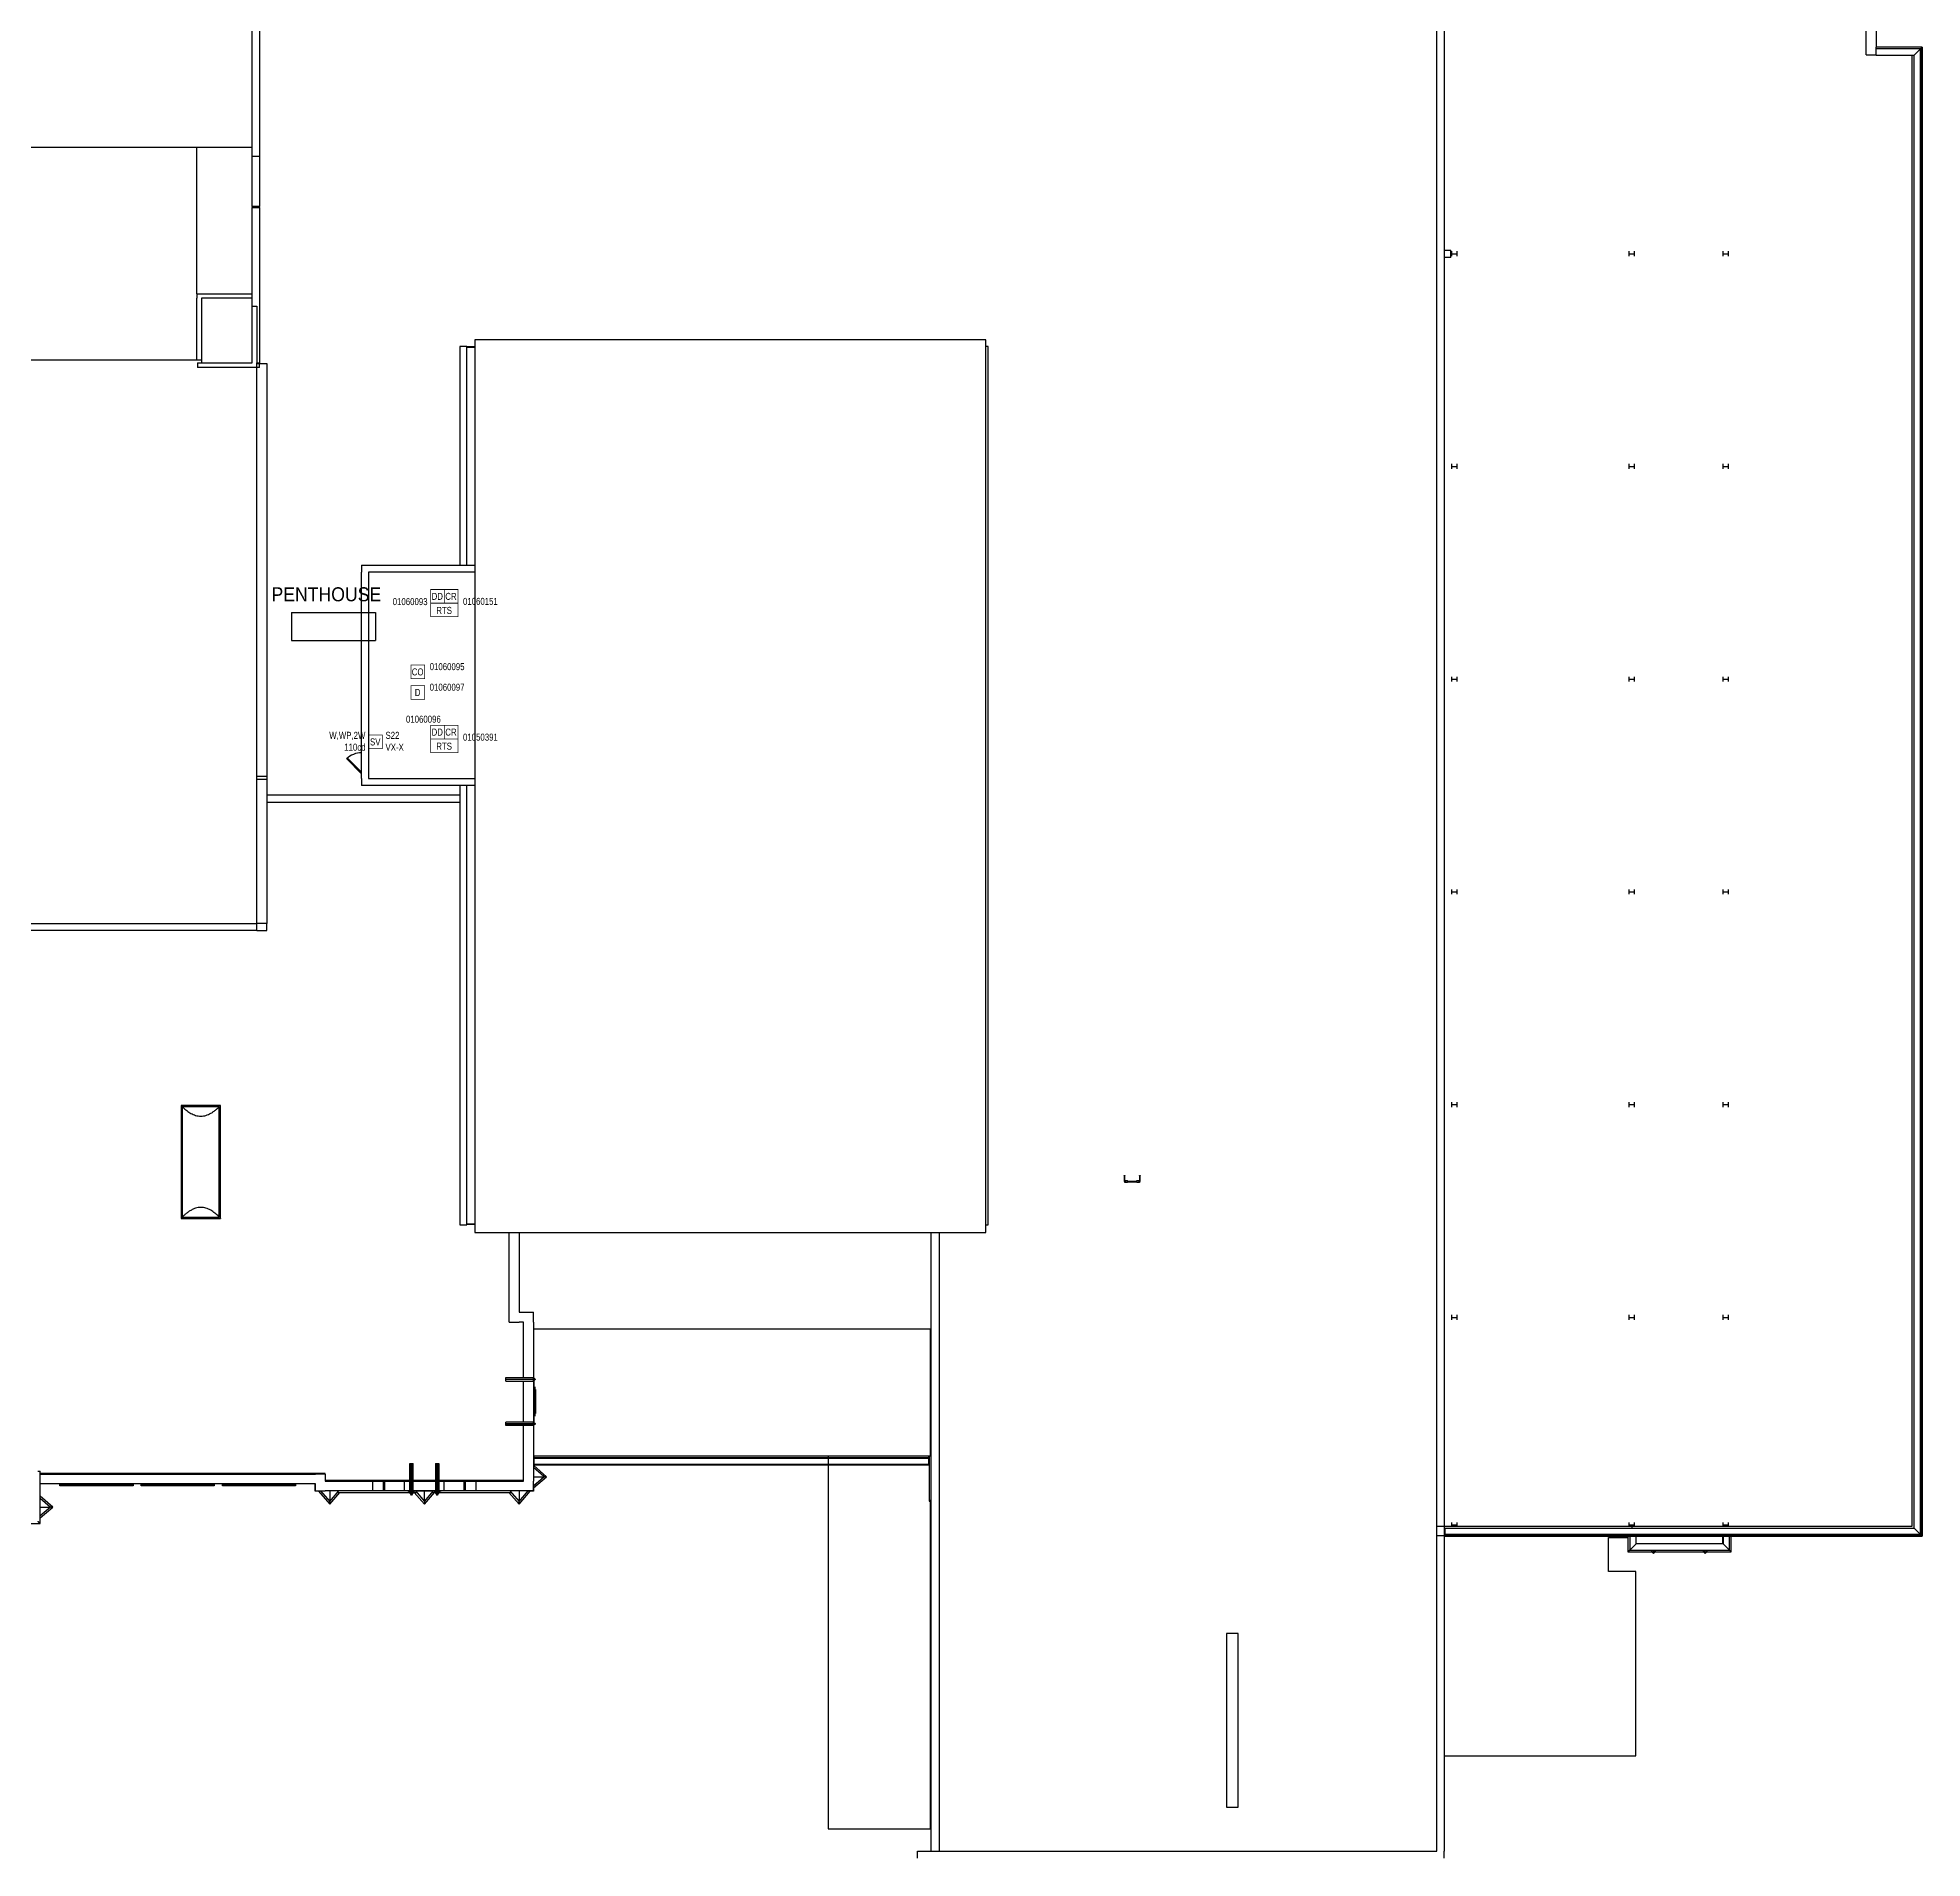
# Model space of a CAD drawing. Header units: inches. Extents: x 10382 to 17068, y 37886 to 43200.
# Drawn here: x 13843 to 17068, y 37886 to 41001 of the extents above; entities that cross this region are included whole.
import ezdxf
from ezdxf.enums import TextEntityAlignment as Align

# ---------------------------------------------------------------- set-up
doc = ezdxf.new("R2010")
doc.units = ezdxf.units.IN
doc.header["$LTSCALE"] = 0.25
doc.header["$MEASUREMENT"] = 0
for name, color, linetype in [('BACKGROUND', 8, 'Continuous'), ('CO DETECTOR', 1, 'Continuous'), ('DUCT DETECTOR', 1, 'Continuous'), ('HEAT DETECTOR', 1, 'Continuous'), ('RELAY MODULES', 1, 'Continuous'), ('REMOTE TEST STATION', 1, 'Continuous'), ('SPEAKER STROBE', 1, 'Continuous')]:
    doc.layers.add(name, color=color, linetype=linetype)
doc.styles.add('Arial', font='arial.ttf', dxfattribs={"width": 0.8})
doc.styles.add('Arial_1', font='arial.ttf', dxfattribs={"width": 0.9, "height": 11.25})

# ---------------------------------------------------------------- blocks, each defined once
blk = doc.blocks.new('SIGA-HRD')
at = {"layer": 'HEAT DETECTOR', "const_width": 1.3}
blk.add_lwpolyline([(-11.5, -11.7), (-11.5, 11.7), (11.9, 11.7), (11.9, -11.7)], close=True, dxfattribs=at)
at = {"layer": 'HEAT DETECTOR', "style": 'Arial', "width": 0.8}
blk.add_text('D', height=12, dxfattribs=at).set_placement((0, 0), align=Align.MIDDLE)
for tag, p in [('ADDRESS', (20.6, 9)), ('ZONE', (20.6, -8.6))]:
    blk.add_attdef(tag, text='', height=12, dxfattribs=at).set_placement(p, align=Align.MIDDLE_LEFT)
blk.add_attdef('SUBSCRIPT', text='', height=12, dxfattribs=at).set_placement((-16.6, -9), align=Align.MIDDLE_RIGHT)
blk = doc.blocks.new('SIGA-COD')
at = {"layer": 'CO DETECTOR', "const_width": 1.3}
blk.add_lwpolyline([(-11.5, -11.7), (-11.5, 11.7), (11.9, 11.7), (11.9, -11.7)], close=True, dxfattribs=at)
at = {"layer": 'CO DETECTOR', "style": 'Arial', "width": 0.8}
blk.add_text('CO', height=12, dxfattribs=at).set_placement((0, 0), align=Align.MIDDLE)
for tag, p in [('ADDRESS', (20.6, 9)), ('ZONE', (20.6, -8.6))]:
    blk.add_attdef(tag, text='', height=12, dxfattribs=at).set_placement(p, align=Align.MIDDLE_LEFT)
blk.add_attdef('SUBSCRIPT', text='', height=12, dxfattribs=at).set_placement((-16.6, -9), align=Align.MIDDLE_RIGHT)
blk = doc.blocks.new('SIGA-CR')
at = {"layer": 'RELAY MODULES', "const_width": 1.3}
blk.add_lwpolyline([(-11.5, -11.7), (-11.5, 11.7), (11.9, 11.7), (11.9, -11.7)], close=True, dxfattribs=at)
at = {"layer": 'RELAY MODULES', "style": 'Arial', "width": 0.8}
blk.add_text('CR', height=12, dxfattribs=at).set_placement((0, 0), align=Align.MIDDLE)
for tag, p in [('ADDRESS', (20.6, 9)), ('ZONE', (20.6, -8.6))]:
    blk.add_attdef(tag, text='', height=12, dxfattribs=at).set_placement(p, align=Align.MIDDLE_LEFT)
blk.add_attdef('SUBSCRIPT', text='', height=12, dxfattribs=at).set_placement((-16.6, -9), align=Align.MIDDLE_RIGHT)
blk = doc.blocks.new('SIGA-SD')
at = {"layer": 'DUCT DETECTOR', "const_width": 1.3}
blk.add_lwpolyline([(-11.5, -11.7), (-11.5, 11.7), (11.9, 11.7), (11.9, -11.7)], close=True, dxfattribs=at)
at = {"layer": 'DUCT DETECTOR', "style": 'Arial', "width": 0.8}
blk.add_text('DD', height=12, dxfattribs=at).set_placement((0, 0), align=Align.MIDDLE)
for tag, p in [('ADDRESS', (20.6, 9)), ('ZONE', (20.6, -8.6))]:
    blk.add_attdef(tag, text='', height=12, dxfattribs=at).set_placement(p, align=Align.MIDDLE_LEFT)
blk.add_attdef('SUBSCRIPT', text='', height=12, dxfattribs=at).set_placement((-16.6, -9), align=Align.MIDDLE_RIGHT)
blk = doc.blocks.new('SD-TRK')
at = {"layer": 'REMOTE TEST STATION', "const_width": 1.25}
blk.add_lwpolyline([(-23.2, 12.4), (23.6, 12.4), (23.6, -11), (-23.2, -11)], close=True, dxfattribs=at)
at = {"layer": 'REMOTE TEST STATION', "style": 'Arial', "width": 0.8}
blk.add_text('RTS', height=12, dxfattribs=at).set_placement((0, 0), align=Align.MIDDLE)
blk.add_attdef('DD_NUMBER', text='', height=12, dxfattribs=at).set_placement((29.5, 10.2), align=Align.MIDDLE_LEFT)
blk = doc.blocks.new('WP 757-8A-RS70 WITH LKW-1')
at = {"layer": 'SPEAKER STROBE', "const_width": 1.3}
blk.add_lwpolyline([(-11.5, -11.7), (-11.5, 11.7), (11.9, 11.7), (11.9, -11.7)], close=True, dxfattribs=at)
at = {"layer": 'SPEAKER STROBE', "style": 'Arial', "width": 0.8}
blk.add_text('SV', height=12, dxfattribs=at).set_placement((0, 0), align=Align.MIDDLE)
for tag, p in [('W-WP', (-16.9, 11.3)), ('110CD', (-16.6, -9)), ('2W', (-16.6, -29.4))]:
    blk.add_attdef(tag, text='', height=12, dxfattribs=at).set_placement(p, align=Align.MIDDLE_RIGHT)
for tag, p in [('Speaker_Circuit', (17.5, 11.3)), ('Visual_Circuit', (17.5, -9))]:
    blk.add_attdef(tag, text='', height=12, dxfattribs=at).set_placement(p, align=Align.MIDDLE_LEFT)

msp = doc.modelspace()

# ---------------------------------------------------------------- linework, layer by layer
at = {"layer": 'BACKGROUND'}
for p, q in [((16988.4, 41386.5), (16988.4, 40984.5)), ((16971.4, 40971), (16971.4, 41354.5)), ((14210, 40797), (14210, 41016.5)), ((14222.5, 41016.5), (14222.5, 40797)), ((16236.8, 38800), (16236.8, 41016.5)), ((16249.3, 41016.5), (16249.3, 38800)), ((16971.4, 40971), (16988.4, 40971)), ((17067.5, 40984.5), (16988.4, 40984.5)), ((16988.4, 40984.4), (16988.4, 40984.5)), ((16988.4, 40981.5), (16988.4, 40984.4)), ((17067.4, 40984.4), (16988.4, 40984.4)), ((17064.5, 40981.5), (16988.4, 40981.5)), ((16988.4, 40981.4), (16988.4, 40981.5)), ((16988.4, 40970.5), (16988.4, 40981.4)), ((17064.4, 40981.4), (16988.4, 40981.4)), ((16988.4, 40970.5), (17053.6, 40970.5)), ((17050.1, 38454), (17050.1, 40970.5)), ((17064.4, 40981.4), (17053.6, 40970.5)), ((17053.6, 38450.5), (17053.6, 40970.5)), ((17064.4, 40981.4), (17064.4, 38439.7)), ((17067.4, 40984.4), (17064.5, 40981.5)), ((17064.5, 38439.6), (17064.5, 40981.5)), ((17067.4, 40984.4), (17067.4, 38436.7)), ((17067.5, 38436.6), (17067.5, 40984.5)), ((13038, 40813), (14210, 40813)), ((14115.4, 40562.2), (14115.4, 40813)), ((14222.5, 40797), (14210, 40797)), ((14210, 40711.5), (14210, 40797)), ((14222.5, 40797), (14210, 40797)), ((14222.5, 40797), (14222.5, 40711.5)), ((14210, 40711.5), (14210, 40710.2)), ((14222.5, 40711.5), (14210, 40711.5)), ((14210, 40562.2), (14210, 40710.2)), ((14210, 40710.2), (14222.5, 40710.2)), ((14222.5, 40710.2), (14222.5, 40711.5)), ((14222.5, 40710.2), (14222.5, 40444.4)), ((16249.3, 40637), (16260.8, 40637)), ((16249.3, 40637), (16249.3, 40624.5)), ((16260.8, 40624.5), (16260.8, 40637)), ((16262.8, 40626.9), (16262.8, 40635.2)), ((16262.8, 40631), (16271.8, 40631)), ((16271.8, 40626.9), (16271.8, 40635.2)), ((16565.8, 40626.9), (16565.8, 40635.2)), ((16565.8, 40631), (16574.8, 40631)), ((16574.8, 40626.9), (16574.8, 40635.2)), ((16726.8, 40626.9), (16726.8, 40635.2)), ((16726.8, 40631), (16735.8, 40631)), ((16735.8, 40626.9), (16735.8, 40635.2)), ((16260.8, 40624.5), (16249.3, 40624.5)), ((14115.4, 40562.2), (14210, 40562.2)), ((14115.4, 40562.2), (14115.4, 40554.6)), ((14115.4, 40449.5), (14115.4, 40554.6)), ((14123, 40554.6), (14123, 40449.5)), ((14210, 40554.6), (14123, 40554.6)), ((14210, 40554.6), (14210, 40562.2)), ((14210, 40541), (14210, 40554.6)), ((14210, 40444.4), (14210, 40541)), ((14210, 40541), (14218, 40541)), ((14218, 40541), (14218, 40444.4)), ((14577, 40472.3), (14565, 40472.3)), ((14565, 40472.3), (14565, 40098)), ((14577, 40098), (14577, 40472.3)), ((14577, 40472.2), (14591.1, 40472.2)), ((14577, 40471.3), (14591.1, 40471.3)), ((14591.1, 40471.2), (14577, 40471.2)), ((15465.3, 40483.5), (14591.1, 40483.5)), ((14591.1, 40483.5), (14591.1, 38956)), ((15465.3, 38956), (15465.3, 40483.5)), ((15469, 40472.3), (15465.3, 40472.3)), ((15469, 38969.5), (15469, 40472.3)), ((13178, 40449.5), (14115.4, 40449.5)), ((14115.4, 40449.5), (14123, 40449.5)), ((14116.5, 40444.4), (14210, 40444.4)), ((14116.5, 40444.4), (14116.5, 40436.4)), ((14123, 40449.5), (14123, 40444.4)), ((14218, 40444.4), (14222.5, 40444.4)), ((14218, 40436.4), (14218, 40444.4)), ((14218, 40444.4), (14222.5, 40444.4)), ((14218, 40443.3), (14235, 40443.3)), ((14222.5, 40436.4), (14222.5, 40444.4)), ((14235, 40443.3), (14235, 39737)), ((14218, 40436.4), (14116.5, 40436.4)), ((14218, 39737), (14218, 40436.4)), ((14222.5, 40436.4), (14218, 40436.4)), ((16262.8, 40262.9), (16262.8, 40271.2)), ((16262.8, 40267), (16271.8, 40267)), ((16271.8, 40262.9), (16271.8, 40271.2)), ((16565.8, 40262.9), (16565.8, 40271.2)), ((16565.8, 40267), (16574.8, 40267)), ((16574.8, 40262.9), (16574.8, 40271.2)), ((16726.8, 40262.9), (16726.8, 40271.2)), ((16726.8, 40267), (16735.8, 40267)), ((16735.8, 40262.9), (16735.8, 40271.2)), ((14397, 40098), (14591.1, 40098)), ((14397, 40098), (14397, 40086)), ((14397, 39732.9), (14397, 40086)), ((14591.1, 40086), (14409, 40086)), ((14409, 40086), (14409, 39732.9)), ((14277.1, 40017.2), (14277.1, 39969.2)), ((14277.1, 40017.2), (14421.1, 40017.2)), ((14421.1, 40017.2), (14421.1, 39969.2)), ((14277.1, 39969.2), (14421.1, 39969.2)), ((16262.8, 39898.9), (16262.8, 39907.2)), ((16262.8, 39903), (16271.8, 39903)), ((16271.8, 39898.9), (16271.8, 39907.2)), ((16565.8, 39898.9), (16565.8, 39907.2)), ((16565.8, 39903), (16574.8, 39903)), ((16574.8, 39898.9), (16574.8, 39907.2)), ((16726.8, 39898.9), (16726.8, 39907.2)), ((16726.8, 39903), (16735.8, 39903)), ((16735.8, 39898.9), (16735.8, 39907.2)), ((14372.8, 39767.8), (14371.6, 39766.6)), ((14371.6, 39766.6), (14397, 39741.1)), ((14397, 39743.6), (14372.8, 39767.8)), ((14218, 39732), (14218, 39737)), ((14218, 39737), (14235, 39737)), ((14218, 39484.7), (14218, 39732)), ((14218, 39732), (14235, 39732)), ((14235, 39737), (14235, 39732)), ((14235, 39732), (14235, 39484.7)), ((14397, 39732.9), (14397, 39720.9)), ((14409, 39732.9), (14591.1, 39732.9)), ((14235, 39705), (14565, 39705)), ((14591.1, 39720.9), (14397, 39720.9)), ((14565, 39720.9), (14565, 38969.5)), ((14577, 38969.5), (14577, 39720.9)), ((14565, 39692), (14235, 39692)), ((16262.8, 39534.9), (16262.8, 39543.2)), ((16262.8, 39539), (16271.8, 39539)), ((16271.8, 39534.9), (16271.8, 39543.2)), ((16565.8, 39534.9), (16565.8, 39543.2)), ((16565.8, 39539), (16574.8, 39539)), ((16574.8, 39534.9), (16574.8, 39543.2)), ((16726.8, 39534.9), (16726.8, 39543.2)), ((16726.8, 39539), (16735.8, 39539)), ((16735.8, 39534.9), (16735.8, 39543.2)), ((14218, 39472.7), (13186, 39472.7)), ((13186.9, 39484.7), (14218, 39484.7)), ((14218, 39472.7), (14218, 39484.7)), ((14235, 39484.7), (14218, 39484.7)), ((14218, 39472.7), (14235, 39472.7)), ((14235, 39472.7), (14235, 39484.7)), ((16262.8, 39170.9), (16262.8, 39179.2)), ((16271.8, 39170.9), (16271.8, 39179.2)), ((16565.8, 39170.9), (16565.8, 39179.2)), ((16574.8, 39170.9), (16574.8, 39179.2)), ((16726.8, 39170.9), (16726.8, 39179.2)), ((16735.8, 39170.9), (16735.8, 39179.2)), ((14155.5, 39173.5), (14088.5, 39173.5)), ((14088.5, 39173.5), (14088.5, 38980.6)), ((14090.3, 39171.7), (14153.7, 39171.7)), ((14153.7, 39171.7), (14090.3, 39171.7)), ((14153.7, 39171.7), (14090.3, 39171.7)), ((14090.3, 39171.7), (14090.3, 38982.4)), ((14153.7, 38982.4), (14153.7, 39171.7)), ((14155.5, 38980.6), (14155.5, 39173.5)), ((16262.8, 39175), (16271.8, 39175)), ((16565.8, 39175), (16574.8, 39175)), ((16726.8, 39175), (16735.8, 39175)), ((15701.6, 39053), (15701.6, 39043.5)), ((15702.4, 39053.7), (15702.3, 39053.7)), ((15702.3, 39053.7), (15702.3, 39053.7)), ((15702.3, 39053.7), (15702.3, 39053.7)), ((15702.3, 39053.7), (15702.3, 39053.7)), ((15702.3, 39053.7), (15702.3, 39053.7)), ((15702.3, 39052.8), (15702.3, 39053.1)), ((15702.3, 39052.8), (15702.3, 39053.1)), ((15703.1, 39043.5), (15703.1, 39053)), ((15727.9, 39053), (15727.9, 39043.5)), ((15728.8, 39053.7), (15728.6, 39053.7)), ((15728.8, 39053.7), (15728.8, 39053.7)), ((15728.8, 39053.7), (15728.8, 39053.7)), ((15728.8, 39053.7), (15728.8, 39053.7)), ((15728.8, 39053.7), (15728.8, 39053.7)), ((15728.8, 39053.1), (15728.8, 39052.8)), ((15728.8, 39053.1), (15728.8, 39052.8)), ((15729.4, 39043.5), (15729.4, 39053)), ((15702.4, 39043.5), (15701.6, 39043.5)), ((15703.1, 39043.5), (15702.4, 39043.5)), ((15703.1, 39045), (15703.5, 39045)), ((15703.1, 39042), (15703.1, 39045)), ((15703.5, 39042), (15703.1, 39042)), ((15703.5, 39045), (15707.5, 39045)), ((15703.5, 39045), (15703.5, 39042)), ((15707.5, 39042), (15703.5, 39042)), ((15707.5, 39042), (15707.5, 39045)), ((15723.5, 39043.8), (15707.5, 39043.8)), ((15707.5, 39043.1), (15723.5, 39043.1)), ((15723.5, 39045), (15727.5, 39045)), ((15723.5, 39042), (15723.5, 39045)), ((15727.5, 39042), (15723.5, 39042)), ((15727.5, 39045), (15727.9, 39045)), ((15727.5, 39042), (15727.5, 39045)), ((15727.9, 39042), (15727.5, 39042)), ((15727.9, 39045), (15727.9, 39042)), ((15728.6, 39043.5), (15727.9, 39043.5)), ((15729.4, 39043.5), (15728.6, 39043.5)), ((14088.5, 38980.6), (14155.5, 38980.6)), ((14088.5, 38980.6), (14088.5, 38980.5)), ((14088.5, 38980.5), (14155.5, 38980.5)), ((14090.3, 38982.4), (14153.7, 38982.4)), ((14155.5, 38980.6), (14155.5, 38980.5)), ((14565, 38969.5), (14577, 38969.5)), ((14577, 38970.7), (14591.1, 38970.7)), ((14591.1, 38970.5), (14577, 38970.5)), ((14591.1, 38969.7), (14577, 38969.7)), ((14591.1, 38956), (15465.3, 38956)), ((14649.5, 38803), (14649.5, 38956)), ((14666.5, 38956), (14666.5, 38820)), ((15371.3, 38956), (15371.3, 37898)), ((15385.3, 38956), (15385.3, 37898)), ((15465.3, 38969.5), (15469, 38969.5)), ((14649.5, 38803), (14666.5, 38803)), ((14666.5, 38820), (14691, 38820)), ((14674, 38803), (14666.5, 38803)), ((14674, 38708), (14674, 38803)), ((14691, 38803), (14691, 38820)), ((14691, 38803), (14691, 38708)), ((16236.8, 38454), (16236.8, 38800)), ((16249.3, 38800), (16249.3, 38454)), ((16262.8, 38806.9), (16262.8, 38815.2)), ((16262.8, 38811), (16271.8, 38811)), ((16271.8, 38806.9), (16271.8, 38815.2)), ((16565.8, 38806.9), (16565.8, 38815.2)), ((16565.8, 38811), (16574.8, 38811)), ((16574.8, 38806.9), (16574.8, 38815.2)), ((16726.8, 38806.9), (16726.8, 38815.2)), ((16726.8, 38811), (16735.8, 38811)), ((16735.8, 38806.9), (16735.8, 38815.2)), ((15370.5, 38791), (14691, 38791)), ((15370.5, 38574.4), (15370.5, 38791)), ((14644, 38705.5), (14644, 38708)), ((14644, 38708), (14691, 38708)), ((14644, 38704.5), (14644, 38705.5)), ((14644, 38705.5), (14691, 38705.5)), ((14644, 38702), (14644, 38704.5)), ((14691, 38704.5), (14644, 38704.5)), ((14644, 38702), (14691, 38702)), ((14674, 38632), (14674, 38702)), ((14691, 38708), (14691, 38705.5)), ((14691, 38708), (14694.3, 38705.5)), ((14691, 38705.5), (14691, 38708)), ((14691, 38705.5), (14691, 38704.5)), ((14691, 38705), (14691, 38705.5)), ((14694.3, 38705.5), (14691, 38705.5)), ((14691, 38704.5), (14691, 38705)), ((14691, 38704.5), (14691, 38702)), ((14694.3, 38704.5), (14691, 38702)), ((14694.3, 38704.5), (14691, 38704.5)), ((14691, 38702), (14691, 38704.5)), ((14691, 38702), (14691, 38632)), ((14692, 38702), (14691, 38702)), ((14692, 38702), (14692, 38688)), ((14694.3, 38705.5), (14694.3, 38704.5)), ((14692, 38688), (14691, 38688)), ((14691, 38674), (14692, 38674)), ((14692, 38688), (14692, 38674)), ((14692, 38674), (14692, 38660)), ((14693.3, 38692), (14693.3, 38667)), ((14693.3, 38667), (14693.3, 38642.1)), ((14694.8, 38687.7), (14694.8, 38667)), ((14694.8, 38667), (14694.8, 38646.4)), ((14644, 38629.5), (14644, 38632)), ((14691, 38632), (14644, 38632)), ((14691, 38660), (14692, 38660)), ((14692, 38646), (14691, 38646)), ((14691, 38632), (14691, 38629.5)), ((14691, 38632), (14694.3, 38629.5)), ((14691, 38629.5), (14691, 38632)), ((14692, 38632), (14691, 38632)), ((14692, 38660), (14692, 38646)), ((14692, 38646), (14692, 38632)), ((14644, 38628.5), (14644, 38629.5)), ((14644, 38629.5), (14691, 38629.5)), ((14644, 38626), (14644, 38628.5)), ((14691, 38628.5), (14644, 38628.5)), ((14691, 38626), (14644, 38626)), ((14674, 38531), (14674, 38626)), ((14691, 38629.5), (14691, 38628.5)), ((14691, 38629), (14691, 38629.5)), ((14691, 38629.5), (14694.3, 38629.5)), ((14691, 38628.5), (14691, 38629)), ((14691, 38628.5), (14691, 38626)), ((14694.3, 38628.5), (14691, 38628.5)), ((14691, 38626), (14691, 38628.5)), ((14694.3, 38628.5), (14691, 38626)), ((14691, 38626), (14691, 38531)), ((14694.3, 38629.5), (14694.3, 38628.5)), ((14691, 38574.4), (15370.5, 38574.4)), ((14691.5, 38574.4), (14691.5, 38553.6)), ((14692, 38574.4), (14692, 38558)), ((14692, 38569.5), (14692, 38571.5)), ((14692, 38571.5), (15367.5, 38571.5)), ((15367.5, 38569.5), (14692, 38569.5)), ((15195.4, 38574.4), (15195.4, 38571.5)), ((15195.4, 38569.5), (15195.4, 38560)), ((15367.5, 38558), (15367.5, 38574.4)), ((15367.5, 38571.5), (15367.5, 38569.5)), ((15368, 38574.4), (15368, 38497)), ((15370.5, 38587), (15371.3, 38587)), ((13842.9, 38548), (13846.9, 38548)), ((13846.9, 38458.2), (13846.9, 38548)), ((14335, 38544), (13846.9, 38544)), ((13846.9, 38543), (14318, 38543)), ((14335, 38543), (14318, 38543)), ((14335, 38543), (14335, 38544)), ((14335, 38543), (14335, 38531)), ((14479.5, 38560.8), (14482, 38560.8)), ((14479.5, 38513.8), (14479.5, 38560.8)), ((14482, 38560.8), (14483, 38560.8)), ((14482, 38513.8), (14482, 38560.8)), ((14483, 38560.8), (14485.5, 38560.8)), ((14483, 38560.8), (14483, 38513.8)), ((14485.5, 38513.8), (14485.5, 38560.8)), ((14523.5, 38560.8), (14526, 38560.8)), ((14523.5, 38560.8), (14523.5, 38513.8)), ((14526, 38560.8), (14527, 38560.8)), ((14526, 38513.8), (14526, 38560.8)), ((14527, 38560.8), (14529.5, 38560.8)), ((14527, 38560.8), (14527, 38513.8)), ((14529.5, 38560.8), (14529.5, 38513.8)), ((14694.4, 38551.2), (14691, 38554)), ((14709, 38538.6), (14691, 38554)), ((14691, 38538.5), (14709, 38538.5)), ((14691, 38523), (14709, 38538.5)), ((14692, 38558), (14691.5, 38558)), ((14691.5, 38519.5), (14713.6, 38538.5)), ((14713.6, 38538.5), (14691.6, 38557.5)), ((14692, 38558), (14692, 38560)), ((14692, 38560), (15367.5, 38560)), ((15367.5, 38558), (14692, 38558)), ((14709, 38538.6), (14709, 38538.5)), ((14713.6, 38538.5), (14709, 38538.5)), ((14709, 38538.5), (14709, 38538.5)), ((15195.4, 38558), (15195.4, 37935.7)), ((15367.5, 38560), (15367.5, 38558)), ((15367.5, 38558), (15368, 38558)), ((14318, 38526), (13846.9, 38526)), ((13868.6, 38486.5), (13846.9, 38505.2)), ((13881, 38524.3), (13881, 38526)), ((13881, 38523), (13881, 38524.3)), ((13887.5, 38524.3), (13881, 38524.3)), ((13888.3, 38523), (13881, 38523)), ((13999.6, 38524.3), (13887.5, 38524.3)), ((13998.8, 38523), (13888.3, 38523)), ((13934.5, 38525.7), (13934.5, 38526)), ((13952.5, 38525.7), (13934.5, 38525.7)), ((13936.5, 38525.7), (13936.5, 38525.2)), ((13950.5, 38525.2), (13936.5, 38525.2)), ((13950.5, 38525.7), (13950.5, 38525.2)), ((13952.5, 38526), (13952.5, 38525.7)), ((14006, 38523), (13998.8, 38523)), ((14006, 38524.3), (13999.6, 38524.3)), ((14006, 38526), (14006, 38524.3)), ((14006, 38524.3), (14006, 38523)), ((14020, 38524.3), (14020, 38526)), ((14020, 38523), (14020, 38524.3)), ((14026.5, 38524.3), (14020, 38524.3)), ((14027.3, 38523), (14020, 38523)), ((14138.6, 38524.3), (14026.5, 38524.3)), ((14137.8, 38523), (14027.3, 38523)), ((14073.5, 38525.7), (14073.5, 38526)), ((14091.5, 38525.7), (14073.5, 38525.7)), ((14075.5, 38525.2), (14075.5, 38525.7)), ((14089.5, 38525.2), (14075.5, 38525.2)), ((14089.5, 38525.2), (14089.5, 38525.7)), ((14091.5, 38526), (14091.5, 38525.7)), ((14145, 38523), (14137.8, 38523)), ((14145, 38524.3), (14138.6, 38524.3)), ((14145, 38526), (14145, 38524.3)), ((14145, 38524.3), (14145, 38523)), ((14159, 38524.3), (14159, 38526)), ((14159, 38523), (14159, 38524.3)), ((14165.5, 38524.3), (14159, 38524.3)), ((14166.3, 38523), (14159, 38523)), ((14277.6, 38524.3), (14165.5, 38524.3)), ((14276.8, 38523), (14166.3, 38523)), ((14212.5, 38525.7), (14212.5, 38526)), ((14230.5, 38525.7), (14212.5, 38525.7)), ((14214.5, 38525.7), (14214.5, 38525.2)), ((14228.5, 38525.2), (14214.5, 38525.2)), ((14228.5, 38525.7), (14228.5, 38525.2)), ((14230.5, 38526), (14230.5, 38525.7)), ((14284, 38523), (14276.8, 38523)), ((14284, 38524.3), (14277.6, 38524.3)), ((14284, 38526), (14284, 38524.3)), ((14284, 38524.3), (14284, 38523)), ((14317.5, 38513.5), (14317.5, 38526)), ((14327.4, 38513.5), (14317.5, 38513.5)), ((14318, 38514), (14318, 38526)), ((14318, 38514), (14335, 38514)), ((14323.5, 38513.5), (14342.5, 38491.4)), ((14327, 38514), (14329.8, 38510.8)), ((14327, 38514), (14342.5, 38496)), ((14479.5, 38532), (14335, 38532)), ((14335, 38531), (14416.5, 38531)), ((14416.5, 38514), (14335, 38514)), ((14342.5, 38496), (14358, 38514)), ((14342.5, 38514), (14342.5, 38496)), ((14342.5, 38491.4), (14359.8, 38511.5)), ((14355.6, 38511.2), (14358, 38514)), ((14355.8, 38511.5), (14479.7, 38511.5)), ((14416.5, 38531), (14434.5, 38531)), ((14416.5, 38514), (14416.5, 38531)), ((14434.5, 38514), (14416.5, 38514)), ((14434.5, 38531), (14436.5, 38531)), ((14434.5, 38514), (14434.5, 38531)), ((14436.5, 38514), (14434.5, 38514)), ((14436.5, 38531), (14470.5, 38531)), ((14436.5, 38531), (14436.5, 38514)), ((14470.5, 38514), (14436.5, 38514)), ((14470.5, 38531), (14479.5, 38531)), ((14470.5, 38514), (14470.5, 38531)), ((14479.6, 38514), (14470.5, 38514)), ((14476, 38514), (14476, 38514)), ((14476, 38514), (14479.6, 38514)), ((14482.5, 38507.1), (14478.1, 38514)), ((14478.1, 38514), (14482.5, 38507.1)), ((14482, 38513.8), (14479.5, 38513.8)), ((14479.5, 38513.8), (14482, 38513.8)), ((14482, 38510.6), (14479.5, 38513.8)), ((14479.6, 38511.5), (14482.5, 38507.1)), ((14483, 38513.8), (14482, 38513.8)), ((14482, 38510.6), (14482, 38513.8)), ((14482, 38513.8), (14482.5, 38513.8)), ((14483, 38510.6), (14482, 38510.6)), ((14482.5, 38513.8), (14483, 38513.8)), ((14482.5, 38507.1), (14482.5, 38510.6)), ((14482.5, 38507.1), (14482.5, 38507.1)), ((14482.6, 38507.1), (14482.5, 38507.1)), ((14487, 38514), (14482.6, 38507.1)), ((14482.6, 38507.1), (14487, 38514)), ((14482.6, 38507.1), (14485.4, 38511.5)), ((14484.8, 38510.6), (14482.6, 38507.1)), ((14485.5, 38513.8), (14483, 38513.8)), ((14485.5, 38513.8), (14483, 38510.6)), ((14483, 38513.8), (14485.5, 38513.8)), ((14483, 38513.8), (14483, 38510.6)), ((14485.4, 38511.5), (14491.2, 38511.5)), ((14523.5, 38532), (14485.5, 38532)), ((14485.5, 38531), (14504.5, 38531)), ((14504.5, 38514), (14485.5, 38514)), ((14485.5, 38514), (14498.2, 38514)), ((14487.2, 38511.5), (14504.5, 38491.4)), ((14489.1, 38514), (14491.4, 38511.2)), ((14489.1, 38514), (14504.5, 38496)), ((14510.8, 38514), (14498.2, 38514)), ((14498.2, 38514), (14498.2, 38514)), ((14498.2, 38514), (14510.8, 38514)), ((14504.5, 38531), (14523.5, 38531)), ((14523.5, 38514), (14504.5, 38514)), ((14504.5, 38496), (14504.5, 38514)), ((14504.5, 38496), (14520, 38514)), ((14504.5, 38491.4), (14521.8, 38511.5)), ((14510.8, 38514), (14523.5, 38514)), ((14510.8, 38514), (14510.8, 38514)), ((14517.2, 38510.8), (14520, 38514)), ((14517.8, 38511.5), (14523.6, 38511.5)), ((14526.4, 38507.1), (14522, 38514)), ((14522, 38514), (14526.4, 38507.1)), ((14526, 38513.8), (14523.5, 38513.8)), ((14526, 38510.6), (14523.5, 38513.8)), ((14523.5, 38513.8), (14526, 38513.8)), ((14523.6, 38511.5), (14526.4, 38507.1)), ((14527, 38513.8), (14526, 38513.8)), ((14526, 38510.6), (14526, 38513.8)), ((14526, 38513.8), (14526.5, 38513.8)), ((14527, 38510.6), (14526, 38510.6)), ((14530.9, 38514), (14526.5, 38507.1)), ((14526.5, 38507.1), (14530.9, 38514)), ((14526.5, 38513.8), (14527, 38513.8)), ((14526.5, 38507.1), (14529.4, 38511.5)), ((14526.5, 38510.6), (14526.5, 38507.1)), ((14528.7, 38510.6), (14526.5, 38507.1)), ((14526.5, 38507.1), (14526.5, 38507.1)), ((14526.5, 38507.1), (14526.5, 38507.1)), ((14529.5, 38513.8), (14527, 38513.8)), ((14529.5, 38513.8), (14527, 38510.6)), ((14527, 38510.6), (14527, 38513.8)), ((14527, 38513.8), (14529.5, 38513.8)), ((14529.3, 38511.5), (14653.2, 38511.5)), ((14674, 38532), (14529.5, 38532)), ((14529.5, 38531), (14538.5, 38531)), ((14538.5, 38514), (14529.5, 38514)), ((14529.5, 38514), (14533, 38514)), ((14533, 38514), (14533, 38514)), ((14538.5, 38531), (14572.5, 38531)), ((14538.5, 38514), (14538.5, 38531)), ((14572.5, 38514), (14538.5, 38514)), ((14572.5, 38531), (14574.5, 38531)), ((14572.5, 38514), (14572.5, 38531)), ((14574.5, 38514), (14572.5, 38514)), ((14574.5, 38531), (14592.5, 38531)), ((14574.5, 38531), (14574.5, 38514)), ((14592.5, 38514), (14574.5, 38514)), ((14592.5, 38531), (14674, 38531)), ((14592.5, 38531), (14592.5, 38514)), ((14691, 38514), (14592.5, 38514)), ((14649.2, 38511.6), (14666.5, 38491.4)), ((14651, 38514), (14653.8, 38510.8)), ((14651, 38514), (14666.5, 38496)), ((14666.5, 38496), (14682, 38514)), ((14666.5, 38514), (14666.5, 38496)), ((14666.5, 38491.4), (14685.5, 38513.5)), ((14679.6, 38511.2), (14682, 38514)), ((14691.5, 38513.5), (14681.6, 38513.5)), ((14691, 38514), (14691, 38531)), ((14691, 38523), (14694.8, 38526.3)), ((14691.5, 38523.5), (14691.5, 38513.5)), ((13848.9, 38499.5), (13846.9, 38501.3)), ((13864, 38486.5), (13846.9, 38501.3)), ((13846.9, 38467.8), (13868.6, 38486.5)), ((13846.9, 38486.5), (13864, 38486.5)), ((13846.9, 38471.8), (13864, 38486.5)), ((13846.9, 38471.8), (13849.3, 38473.8)), ((13868.6, 38486.5), (13864, 38486.5)), ((13864, 38486.5), (13864, 38486.5)), ((13864, 38486.5), (13864, 38486.5)), ((14342.5, 38491.4), (14342.5, 38496)), ((14342.5, 38496), (14342.5, 38496)), ((14342.5, 38496), (14342.5, 38496)), ((14504.5, 38496), (14504.5, 38491.4)), ((14504.5, 38496), (14504.5, 38496)), ((14504.5, 38496), (14504.5, 38496)), ((14666.5, 38491.4), (14666.5, 38496)), ((14666.5, 38496), (14666.5, 38496)), ((14666.5, 38496), (14666.5, 38496)), ((15368, 38497.5), (15368, 38496.5)), ((15371.3, 38497.5), (15368, 38497.5)), ((15368, 38497), (15371.3, 38497)), ((15368, 38496.5), (15371.3, 38496.5)), ((15370.5, 37935.7), (15370.5, 38496.5)), ((15370.5, 38496), (15371.3, 38496)), ((13788.1, 38458.2), (13846.9, 38458.2)), ((16236.8, 38454), (16249.3, 38454)), ((16236.8, 38437.8), (16236.8, 38454)), ((16236.8, 37898), (16236.8, 38437.8)), ((16236.8, 38437.8), (16249.3, 38437.8)), ((16249.3, 38454), (16571.3, 38454)), ((16249.3, 38454), (16249.3, 38438)), ((16251.1, 38438), (16249.3, 38438)), ((16249.3, 38438), (16249.3, 38437.8)), ((16249.3, 38437.8), (16249.3, 37898)), ((16251.1, 38439.7), (16251.1, 38450.5)), ((16251.1, 38450.5), (17053.6, 38450.5)), ((16251.1, 38439.6), (16251.1, 38439.7)), ((17064.4, 38439.7), (16251.1, 38439.7)), ((16251.1, 38439.6), (17064.5, 38439.6)), ((16251.1, 38436.7), (16251.1, 38439.6)), ((16262.8, 38454), (16262.8, 38460.2)), ((16262.8, 38456), (16271.8, 38456)), ((16271.8, 38454), (16271.8, 38460.2)), ((16565.8, 38454), (16565.8, 38460.2)), ((16565.8, 38456), (16574.8, 38456)), ((16571.3, 38454), (16732.8, 38454)), ((16571.3, 38450.5), (16571.3, 38454)), ((16571.3, 38450.5), (16571.3, 38454)), ((16574.8, 38454), (16574.8, 38460.2)), ((16726.8, 38454), (16726.8, 38460.2)), ((16726.8, 38456), (16735.8, 38456)), ((16732.8, 38454), (17050.1, 38454)), ((16735.8, 38454), (16735.8, 38460.2)), ((17053.6, 38450.5), (17064.4, 38439.7)), ((17064.5, 38439.6), (17067.4, 38436.7)), ((16251.1, 38436.6), (16251.1, 38436.7)), ((17067.4, 38436.7), (16251.1, 38436.7)), ((16251.1, 38436.6), (17067.5, 38436.6)), ((16530.4, 38376.4), (16530.4, 38434.4)), ((16530.4, 38434.4), (16563.8, 38434.4)), ((16563.8, 38436.6), (16563.8, 38409.7)), ((16563.8, 38409.7), (16605.2, 38409.7)), ((16563.9, 38436.6), (16563.9, 38409.8)), ((16566.9, 38412.7), (16563.9, 38409.8)), ((16563.9, 38409.8), (16605.1, 38409.8)), ((16566.8, 38436.6), (16566.8, 38412.7)), ((16566.8, 38412.7), (16737.7, 38412.7)), ((16566.9, 38436.6), (16566.9, 38412.8)), ((16577.8, 38423.6), (16566.9, 38412.8)), ((16566.9, 38412.8), (16737.6, 38412.8)), ((16577.8, 38423.6), (16577.8, 38436.6)), ((16726.8, 38423.6), (16577.8, 38423.6)), ((16607.8, 38407.1), (16603.8, 38411.1)), ((16607.5, 38411.1), (16603.8, 38411.1)), ((16607.8, 38407.1), (16603.8, 38411.1)), ((16607.5, 38411.1), (16607.8, 38410.9)), ((16608, 38411.1), (16607.5, 38411.1)), ((16611.8, 38411.1), (16607.8, 38407.1)), ((16607.8, 38410.9), (16608, 38411.1)), ((16611.8, 38411.1), (16607.8, 38407.1)), ((16607.8, 38410.9), (16607.8, 38407.1)), ((16611.8, 38411.1), (16608, 38411.1)), ((16610.3, 38409.7), (16693.2, 38409.7)), ((16610.4, 38409.8), (16693.1, 38409.8)), ((16695.8, 38407.1), (16691.8, 38411.1)), ((16695.8, 38407.1), (16691.8, 38411.1)), ((16695.5, 38411.1), (16691.8, 38411.1)), ((16695.5, 38411.1), (16695.8, 38410.9)), ((16696, 38411.1), (16695.5, 38411.1)), ((16699.8, 38411.1), (16695.8, 38407.1)), ((16695.8, 38410.9), (16696, 38411.1)), ((16699.8, 38411.1), (16695.8, 38407.1)), ((16695.8, 38407.1), (16695.8, 38410.9)), ((16699.8, 38411.1), (16696, 38411.1)), ((16698.3, 38409.7), (16740.7, 38409.7)), ((16698.4, 38409.8), (16740.6, 38409.8)), ((16726.3, 38423.6), (16726.3, 38436.6)), ((16726.8, 38436.6), (16726.8, 38423.6)), ((16726.8, 38423.6), (16737.6, 38412.8)), ((16737.6, 38412.8), (16737.6, 38436.6)), ((16737.7, 38412.7), (16737.7, 38436.6)), ((16737.7, 38412.7), (16740.6, 38409.8)), ((16740.6, 38409.8), (16740.6, 38436.6)), ((16740.7, 38409.7), (16740.7, 38436.6)), ((16577.3, 38376.4), (16530.4, 38376.4)), ((16577.3, 38060.9), (16577.3, 38376.4)), ((15877, 38270), (15877, 37973)), ((15877.8, 38270), (15877, 38270)), ((15897, 38270), (15877.8, 38270)), ((15877.8, 37973), (15877.8, 38270)), ((15897, 37973), (15897, 38270)), ((16249.3, 38060.9), (16577.3, 38060.9)), ((15877, 37973), (15877.8, 37973)), ((15877.8, 37973), (15897, 37973)), ((15195.4, 37935.7), (15370.5, 37935.7)), ((15348, 37898), (16236.8, 37898)), ((15348, 37885.5), (15348, 37898)), ((16249.3, 37885.5), (16249.3, 37898))]:
    msp.add_line(p, q, dxfattribs=at)
at = {"layer": 'BACKGROUND', "flags": 128}
msp.add_lwpolyline([(14694.8, 38667), (14694, 38667), (14693.3, 38667)], dxfattribs=at)
at = {"layer": 'BACKGROUND'}
msp.add_arc((14397, 39741.1), 36, 90, 135, dxfattribs=at)
for points in [[(17064.5, 40981.5), (17064.5, 40981.5), (17064.5, 40981.5), (17064.5, 40981.5), (17064.4, 40981.4), (17064.4, 40981.4), (17064.4, 40981.4)], [(17067.5, 40984.5), (17067.5, 40984.5), (17067.5, 40984.5), (17067.5, 40984.5), (17067.4, 40984.4), (17067.4, 40984.4)], [(15702.4, 39053.7), (15702.4, 39053.7), (15702.3, 39053.7), (15702.3, 39053.7), (15702.3, 39053.7)], [(15702.3, 39053.7), (15702.3, 39053.7), (15702.3, 39053.7), (15702.4, 39053.7), (15702.4, 39053.7)], [(15702.4, 39053.7), (15702.4, 39053.7), (15702.3, 39053.7), (15702.3, 39053.7), (15702.3, 39053.7)], [(15702.3, 39053.7), (15702.3, 39053.7), (15702.3, 39053.7), (15702.4, 39053.7), (15702.4, 39053.7)], [(15702.3, 39053.1), (15702.3, 39053.1), (15702.3, 39053), (15702.4, 39053), (15702.4, 39053)], [(15702.4, 39053), (15702.4, 39052.9), (15702.3, 39052.9), (15702.3, 39052.9), (15702.3, 39052.8)], [(15728.8, 39053.7), (15728.7, 39053.7), (15728.7, 39053.7), (15728.7, 39053.7), (15728.6, 39053.7)], [(15728.6, 39053.7), (15728.7, 39053.7), (15728.7, 39053.7), (15728.7, 39053.7), (15728.8, 39053.7)], [(15728.6, 39053.7), (15728.7, 39053.7), (15728.7, 39053.7), (15728.7, 39053.7), (15728.8, 39053.7)], [(15728.8, 39053.7), (15728.7, 39053.7), (15728.7, 39053.7), (15728.7, 39053.7), (15728.6, 39053.7)], [(15728.6, 39053), (15728.7, 39053), (15728.7, 39053), (15728.7, 39053.1), (15728.8, 39053.1)], [(15728.8, 39052.8), (15728.7, 39052.9), (15728.7, 39052.9), (15728.7, 39052.9), (15728.6, 39053)], [(17064.4, 38439.7), (17064.4, 38439.7), (17064.4, 38439.7), (17064.5, 38439.6), (17064.5, 38439.6), (17064.5, 38439.6), (17064.5, 38439.6)], [(16563.9, 38409.8), (16563.9, 38409.8), (16563.9, 38409.7), (16563.8, 38409.7), (16563.8, 38409.7), (16563.8, 38409.7)], [(16566.9, 38412.8), (16566.9, 38412.8), (16566.9, 38412.8), (16566.9, 38412.7), (16566.8, 38412.7), (16566.8, 38412.7), (16566.8, 38412.7)], [(16737.6, 38412.8), (16737.6, 38412.8), (16737.7, 38412.8), (16737.7, 38412.7), (16737.7, 38412.7), (16737.7, 38412.7), (16737.7, 38412.7)], [(16740.6, 38409.8), (16740.6, 38409.8), (16740.7, 38409.7), (16740.7, 38409.7), (16740.7, 38409.7), (16740.7, 38409.7)], [(17067.4, 38436.7), (17067.4, 38436.7), (17067.5, 38436.6), (17067.5, 38436.6), (17067.5, 38436.6), (17067.5, 38436.6)]]:
    msp.add_open_spline(points, degree=3, dxfattribs=at)
for points, knots in [([(14090.3, 39171.5), (14091.2, 39170.6), (14093.1, 39168.8), (14096.2, 39166.1), (14099.6, 39163.5), (14103.2, 39161.1), (14107, 39159), (14111, 39157.3), (14115.3, 39156), (14119, 39155.4), (14122, 39155.3), (14125, 39155.4), (14128.7, 39156), (14133, 39157.3), (14137.4, 39159.2), (14141.8, 39161.7), (14146.1, 39164.8), (14150.1, 39168.1), (14152.6, 39170.4), (14153.7, 39171.5)], [0.0042227, 0.0042227, 0.0042227, 0.0042227, 0.0588235, 0.1176471, 0.1764706, 0.2352941, 0.2941176, 0.3529412, 0.4117647, 0.4705882, 0.5, 0.5294118, 0.5882353, 0.6470588, 0.7058824, 0.7794118, 0.8529412, 0.9264706, 0.9957775, 0.9957775, 0.9957775, 0.9957775]), ([(15701.6, 39053), (15701.6, 39053), (15701.6, 39053), (15701.6, 39053.1), (15701.6, 39053.1), (15701.7, 39053.2), (15701.7, 39053.2), (15701.7, 39053.3), (15701.7, 39053.3), (15701.7, 39053.3), (15701.8, 39053.4), (15701.8, 39053.4), (15701.8, 39053.5), (15701.9, 39053.5), (15701.9, 39053.6), (15702, 39053.6), (15702.1, 39053.7), (15702.2, 39053.7), (15702.3, 39053.7), (15702.4, 39053.7)], [0.5, 0.5, 0.5, 0.5, 0.5208333, 0.5416667, 0.5625, 0.5833333, 0.6041667, 0.625, 0.6458333, 0.6666667, 0.6875, 0.7083333, 0.75, 0.7708333, 0.7916667, 0.8333333, 0.875, 0.9166667, 1, 1, 1, 1]), ([(15702.4, 39053.7), (15702.4, 39053.7), (15702.5, 39053.7), (15702.7, 39053.7), (15702.8, 39053.6), (15702.8, 39053.6), (15702.9, 39053.5), (15702.9, 39053.5), (15703, 39053.4), (15703, 39053.4), (15703.1, 39053.3), (15703.1, 39053.3), (15703.1, 39053.2), (15703.1, 39053.2), (15703.1, 39053.1), (15703.1, 39053.1), (15703.1, 39053), (15703.1, 39053), (15703.1, 39053)], [0, 0, 0, 0, 0.0833333, 0.125, 0.1666667, 0.2083333, 0.2291667, 0.25, 0.2916667, 0.3333333, 0.3541667, 0.375, 0.3958333, 0.4166667, 0.4375, 0.4583333, 0.4791667, 0.5, 0.5, 0.5, 0.5]), ([(15727.9, 39053), (15727.9, 39053), (15727.9, 39053), (15727.9, 39053.1), (15727.9, 39053.1), (15727.9, 39053.2), (15727.9, 39053.2), (15727.9, 39053.3), (15728, 39053.3), (15728, 39053.3), (15728, 39053.4), (15728, 39053.4), (15728.1, 39053.5), (15728.1, 39053.5), (15728.2, 39053.6), (15728.3, 39053.6), (15728.3, 39053.7), (15728.5, 39053.7), (15728.6, 39053.7), (15728.6, 39053.7)], [0.5, 0.5, 0.5, 0.5, 0.5208333, 0.5416667, 0.5625, 0.5833333, 0.6041667, 0.625, 0.6458333, 0.6666667, 0.6875, 0.7083333, 0.75, 0.7708333, 0.7916667, 0.8333333, 0.875, 0.9166667, 1, 1, 1, 1]), ([(15728.6, 39053.7), (15728.7, 39053.7), (15728.8, 39053.7), (15728.9, 39053.7), (15729, 39053.6), (15729.1, 39053.6), (15729.1, 39053.5), (15729.2, 39053.5), (15729.2, 39053.4), (15729.3, 39053.4), (15729.3, 39053.3), (15729.3, 39053.3), (15729.3, 39053.2), (15729.4, 39053.2), (15729.4, 39053.1), (15729.4, 39053.1), (15729.4, 39053), (15729.4, 39053), (15729.4, 39053)], [0, 0, 0, 0, 0.0833333, 0.125, 0.1666667, 0.2083333, 0.2291667, 0.25, 0.2916667, 0.3333333, 0.3541667, 0.375, 0.3958333, 0.4166667, 0.4375, 0.4583333, 0.4791667, 0.5, 0.5, 0.5, 0.5]), ([(14153.7, 38982.5), (14152.8, 38983.5), (14150.9, 38985.4), (14147.8, 38988.1), (14144.4, 38990.8), (14140.8, 38993.3), (14137, 38995.5), (14133, 38997.3), (14128.7, 38998.6), (14125, 38999.2), (14122, 38999.3), (14119, 38999.2), (14115.3, 38998.6), (14111, 38997.3), (14106.7, 38995.3), (14102.3, 38992.7), (14097.9, 38989.5), (14093.9, 38986.1), (14091.4, 38983.7), (14090.3, 38982.5)], [0.0042225, 0.0042225, 0.0042225, 0.0042225, 0.0588235, 0.1176471, 0.1764706, 0.2352941, 0.2941176, 0.3529412, 0.4117647, 0.4705882, 0.5, 0.5294118, 0.5882353, 0.6470588, 0.7058824, 0.7794118, 0.8529412, 0.9264706, 0.9957773, 0.9957773, 0.9957773, 0.9957773]), ([(14693.3, 38667), (14693.2, 38667), (14692.8, 38667), (14692.3, 38667), (14692, 38667)], [-1, -1, -1, -1, -0.6666667, -0.3502996, -0.3502996, -0.3502996, -0.3502996]), ([(13887.5, 38524.3), (13887.3, 38524.4), (13887, 38524.5), (13886.7, 38524.8), (13886.5, 38525), (13886.3, 38525.2), (13886.1, 38525.6), (13886, 38525.9), (13886, 38526)], [0, 0, 0, 0, 0.25, 0.375, 0.5, 0.625, 0.75, 1, 1, 1, 1]), ([(13888.3, 38523), (13888.3, 38523.2), (13888.2, 38523.4), (13888.1, 38523.6), (13888, 38523.8), (13888, 38523.9), (13887.9, 38524), (13887.8, 38524), (13887.8, 38524.1), (13887.6, 38524.2), (13887.5, 38524.3), (13887.5, 38524.3)], [0, 0, 0, 0, 0.2, 0.4, 0.55, 0.5875, 0.625, 0.7, 0.775, 0.85, 1, 1, 1, 1]), ([(13998.8, 38523), (13998.8, 38523.2), (13998.8, 38523.4), (13998.9, 38523.6), (13999, 38523.8), (13999.1, 38523.9), (13999.1, 38524), (13999.2, 38524), (13999.3, 38524.1), (13999.4, 38524.2), (13999.5, 38524.3), (13999.6, 38524.3)], [0, 0, 0, 0, 0.2, 0.4, 0.55, 0.5875, 0.625, 0.7, 0.775, 0.85, 1, 1, 1, 1]), ([(13999.6, 38524.3), (13999.7, 38524.4), (14000, 38524.5), (14000.3, 38524.8), (14000.5, 38525), (14000.7, 38525.2), (14000.9, 38525.6), (14001, 38525.9), (14001, 38526)], [0, 0, 0, 0, 0.25, 0.375, 0.5, 0.625, 0.75, 1, 1, 1, 1]), ([(14025, 38526), (14025, 38525.9), (14025.1, 38525.6), (14025.3, 38525.2), (14025.5, 38525), (14025.7, 38524.8), (14026, 38524.5), (14026.3, 38524.4), (14026.5, 38524.3)], [0, 0, 0, 0, 0.25, 0.375, 0.5, 0.625, 0.75, 1, 1, 1, 1]), ([(14026.5, 38524.3), (14026.6, 38524.3), (14026.7, 38524.2), (14026.9, 38524), (14027, 38523.8), (14027.1, 38523.6), (14027.2, 38523.4), (14027.3, 38523.2), (14027.3, 38523)], [0, 0, 0, 0, 0.2, 0.4, 0.5, 0.6, 0.8, 1, 1, 1, 1]), ([(14138.6, 38524.3), (14138.5, 38524.3), (14138.3, 38524.2), (14138.1, 38524), (14138, 38523.8), (14137.9, 38523.6), (14137.8, 38523.4), (14137.8, 38523.2), (14137.8, 38523)], [0, 0, 0, 0, 0.2, 0.4, 0.5, 0.6, 0.8, 1, 1, 1, 1]), ([(14140, 38526), (14140, 38525.9), (14139.9, 38525.6), (14139.7, 38525.2), (14139.5, 38525), (14139.3, 38524.8), (14139, 38524.5), (14138.7, 38524.4), (14138.6, 38524.3)], [0, 0, 0, 0, 0.25, 0.375, 0.5, 0.625, 0.75, 1, 1, 1, 1]), ([(14164, 38526), (14164, 38525.9), (14164.1, 38525.6), (14164.3, 38525.2), (14164.5, 38525), (14164.7, 38524.8), (14165, 38524.5), (14165.3, 38524.4), (14165.5, 38524.3)], [0, 0, 0, 0, 0.25, 0.375, 0.5, 0.625, 0.75, 1, 1, 1, 1]), ([(14165.5, 38524.3), (14165.6, 38524.3), (14165.7, 38524.2), (14165.9, 38524), (14166, 38523.8), (14166.1, 38523.6), (14166.2, 38523.4), (14166.3, 38523.2), (14166.3, 38523)], [0, 0, 0, 0, 0.2, 0.4, 0.5, 0.6, 0.8, 1, 1, 1, 1]), ([(14277.6, 38524.3), (14277.5, 38524.3), (14277.3, 38524.2), (14277.1, 38524), (14277, 38523.8), (14276.9, 38523.6), (14276.8, 38523.4), (14276.8, 38523.2), (14276.8, 38523)], [0, 0, 0, 0, 0.2, 0.4, 0.5, 0.6, 0.8, 1, 1, 1, 1]), ([(14279, 38526), (14279, 38525.9), (14278.9, 38525.6), (14278.7, 38525.2), (14278.5, 38525), (14278.3, 38524.8), (14278, 38524.5), (14277.7, 38524.4), (14277.6, 38524.3)], [0, 0, 0, 0, 0.25, 0.375, 0.5, 0.625, 0.75, 1, 1, 1, 1]), ([(13842.9, 38462.1), (13843, 38462), (13843.3, 38461.8), (13843.6, 38461.4), (13843.9, 38461.1), (13844.2, 38460.9), (13844.4, 38460.6), (13844.7, 38460.4), (13844.9, 38460.1), (13845.3, 38459.8), (13845.7, 38459.3), (13846.3, 38458.8), (13846.7, 38458.4), (13846.9, 38458.2)], [0.2, 0.2, 0.2, 0.2, 0.3, 0.4, 0.45, 0.5, 0.55, 0.6, 0.65, 0.7, 0.8, 0.9, 1, 1, 1, 1])]:
    msp.add_open_spline(points, degree=3, knots=knots, dxfattribs=at)

# ---------------------------------------------------------------- block references
at = {"layer": 'CO DETECTOR'}
msp.add_blockref('SIGA-COD', (14493, 39915.4), dxfattribs=at).add_auto_attribs({'ADDRESS': '01060095'})
at = {"layer": 'DUCT DETECTOR'}
msp.add_blockref('SIGA-SD', (14526.6, 40044.7), dxfattribs=at).add_auto_attribs({'SUBSCRIPT': '01060093'})
ref = msp.add_blockref('SIGA-SD', (14526.6, 39812.4), dxfattribs=at)
ref.add_attrib('ADDRESS', '01060096', dxfattribs={"height": 12, "style": 'Arial', "width": 0.8}).set_placement((14473, 39834.5), align=Align.MIDDLE_LEFT)
at = {"layer": 'HEAT DETECTOR'}
msp.add_blockref('SIGA-HRD', (14493, 39880.2), dxfattribs=at).add_auto_attribs({'ADDRESS': '01060097'})
at = {"layer": 'RELAY MODULES'}
for p, values in [((14550, 40044.7), {'ZONE': '01060151'}), ((14550, 39812.4), {'ZONE': '01050391'})]:
    msp.add_blockref('SIGA-CR', p, dxfattribs=at).add_auto_attribs(values)
at = {"layer": 'REMOTE TEST STATION'}
for p in [(14538.3, 40020.7), (14538.3, 39788.3)]:
    msp.add_blockref('SD-TRK', p, dxfattribs=at)
at = {"layer": 'SPEAKER STROBE'}
ref = msp.add_blockref('WP 757-8A-RS70 WITH LKW-1', (14420.5, 39795.6), dxfattribs=at)
ref.add_attrib('W-WP', 'W,WP,2W', dxfattribs={"height": 12, "style": 'Arial', "width": 0.8}).set_placement((14403.6, 39806.9), align=Align.MIDDLE_RIGHT)
ref.add_attrib('Speaker_Circuit', 'S22', dxfattribs={"height": 12, "style": 'Arial', "width": 0.8}).set_placement((14438, 39806.9), align=Align.MIDDLE_LEFT)
ref.add_attrib('Visual_Circuit', 'VX-X', dxfattribs={"height": 12, "style": 'Arial', "width": 0.8}).set_placement((14438, 39786.6), align=Align.MIDDLE_LEFT)
ref.add_attrib('15/75CD', '110cd', dxfattribs={"height": 12, "style": 'Arial', "width": 0.8}).set_placement((14403.9, 39786.6), align=Align.MIDDLE_RIGHT)

# ---------------------------------------------------------------- texts
at = {"layer": 'BACKGROUND', "insert": (14242.9, 40060.2), "char_height": 24, "width": 252.702, "attachment_point": 1, "style": 'Arial_1'}
msp.add_mtext('PENTHOUSE', dxfattribs=at)

doc.saveas('drawing.dxf')
